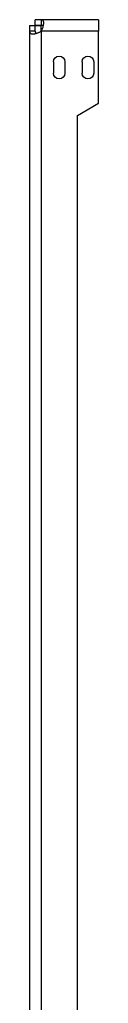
# Model space of a CAD drawing. Extents: x 1 to 2018, y -142 to 1366.
# Drawn here: x 1982 to 2018, y 852 to 1366 of the extents above; entities that cross this region are included whole.
import ezdxf

# ---------------------------------------------------------------- set-up
doc = ezdxf.new("R2010")
doc.units = 0
doc.header["$LTSCALE"] = 12.7
doc.header["$MEASUREMENT"] = 0
doc.layers.add('TANGENT_LINES', color=7, linetype='CONTINUOUS')
doc.layers.add('VISIBLE', color=7, linetype='CONTINUOUS')

msp = doc.modelspace()

# ---------------------------------------------------------------- linework, layer by layer
at = {"layer": 'TANGENT_LINES'}
for p, q in [((1988.12, 1359.82), (1988.12, 1362.8)), ((1988.12, 1359.82), (1988.12, -136.18)), ((2018.12, 1359.82), (1988.12, 1359.82))]:
    msp.add_line(p, q, dxfattribs=at)
at = {"layer": 'VISIBLE'}
for p, q in [((1982.12, 1362.8), (1985.12, 1362.8)), ((1982.12, 1362.8), (1982.12, 1359.82)), ((1985.12, 1359.82), (1985.12, 1362.8)), ((1988.12, 1362.8), (1985.12, 1362.8)), ((1985.14, 1362.82), (1985.14, 1365.82)), ((1988.12, 1365.82), (1985.14, 1365.82)), ((1985.14, 1362.82), (1988.12, 1362.82)), ((1988.12, 1365.82), (1988.12, 1362.82)), ((2018.12, 1365.82), (1988.12, 1365.82)), ((1988.53, 1362.8), (1988.12, 1362.8)), ((1989.33, 1362.51), (1989.4, 1362.81)), ((2018.12, 1365.82), (2018.12, 1359.82)), ((1985.12, 1359.82), (1982.12, 1359.82)), ((1982.12, 1359.82), (1982.12, -136.18)), ((1985.12, 1358.54), (1985.44, 1358.62)), ((2018.12, 1322.17), (2018.12, 1359.82)), ((1994.62, 1343.82), (1994.62, 1337.82)), ((2000.62, 1343.82), (2000.62, 1337.82)), ((2009.62, 1343.82), (2009.62, 1337.82)), ((2015.62, 1343.82), (2015.62, 1337.82)), ((2007.12, 1315.82), (2018.12, 1322.17)), ((2007.12, 688.33), (2007.12, 1315.82))]:
    msp.add_line(p, q, dxfattribs=at)
at = {"layer": 'VISIBLE', "extrusion": (0, 6.12323e-17, -1)}
for centre, start, end in [((-1997.62, 1343.82), 0, 180), ((-2012.62, 1343.82), 0, 180), ((-1997.62, 1337.82), 180, 0), ((-2012.62, 1337.82), 180, 0)]:
    msp.add_arc(centre, 3, start, end, dxfattribs=at)
at = {"layer": 'VISIBLE'}
for points, knots in [([(1989.4, 1362.81), (1989.41, 1362.88), (1989.45, 1363.07), (1989.52, 1363.52), (1989.54, 1364.07), (1989.54, 1364.07), (1989.52, 1364.56), (1989.45, 1364.86), (1989.34, 1365.2), (1989.18, 1365.44), (1988.97, 1365.63), (1988.72, 1365.75), (1988.44, 1365.81), (1988.23, 1365.82), (1988.12, 1365.82)], [0, 0, 0, 0, 0.077517, 0.189531, 0.296944, 0.30052, 0.402124, 0.49747, 0.586313, 0.669739, 0.749944, 0.830185, 0.91304, 1, 1, 1, 1]), ([(1989.33, 1362.51), (1989.33, 1362.51), (1989.33, 1362.51), (1989.15, 1362.66), (1988.97, 1362.72), (1988.73, 1362.79), (1988.53, 1362.81), (1988.44, 1362.82), (1988.25, 1362.82), (1988.12, 1362.82)], [0, 0, 0, 0, 0.012093, 0.174785, 0.345332, 0.526822, 0.685336, 0.795564, 1, 1, 1, 1]), ([(1988.12, 1359.82), (1988.23, 1359.98), (1988.45, 1360.3), (1988.73, 1360.82), (1988.98, 1361.39), (1989.16, 1361.86), (1989.33, 1362.5), (1989.33, 1362.51), (1989.33, 1362.51)], [0, 0, 0, 0, 0.194744, 0.391772, 0.589857, 0.787797, 0.983665, 1, 1, 1, 1]), ([(1982.12, 1359.82), (1982.12, 1359.72), (1982.13, 1359.51), (1982.2, 1359.22), (1982.31, 1358.97), (1982.5, 1358.77), (1982.75, 1358.61), (1983.08, 1358.49), (1983.38, 1358.42), (1983.88, 1358.41), (1983.88, 1358.41), (1984.43, 1358.42), (1984.87, 1358.5), (1985.05, 1358.53), (1985.12, 1358.54)], [0, 0, 0, 0, 0.087213, 0.170363, 0.250816, 0.331326, 0.414969, 0.504146, 0.59974, 0.701789, 0.705378, 0.813011, 0.925449, 1, 1, 1, 1]), ([(1985.12, 1359.82), (1985.12, 1359.72), (1985.13, 1359.51), (1985.16, 1359.23), (1985.22, 1358.97), (1985.29, 1358.79), (1985.44, 1358.62), (1985.44, 1358.62), (1985.44, 1358.62)], [0, 0, 0, 0, 0.220778, 0.429392, 0.625344, 0.809695, 0.985348, 1, 1, 1, 1]), ([(1985.44, 1358.62), (1985.44, 1358.62), (1985.45, 1358.62), (1986.08, 1358.79), (1986.55, 1358.97), (1987.12, 1359.22), (1987.64, 1359.5), (1987.96, 1359.72), (1988.12, 1359.82)], [0, 0, 0, 0, 0.014781, 0.211049, 0.409163, 0.607653, 0.804915, 1, 1, 1, 1])]:
    msp.add_open_spline(points, degree=3, knots=knots, dxfattribs=at)

doc.saveas('drawing.dxf')
